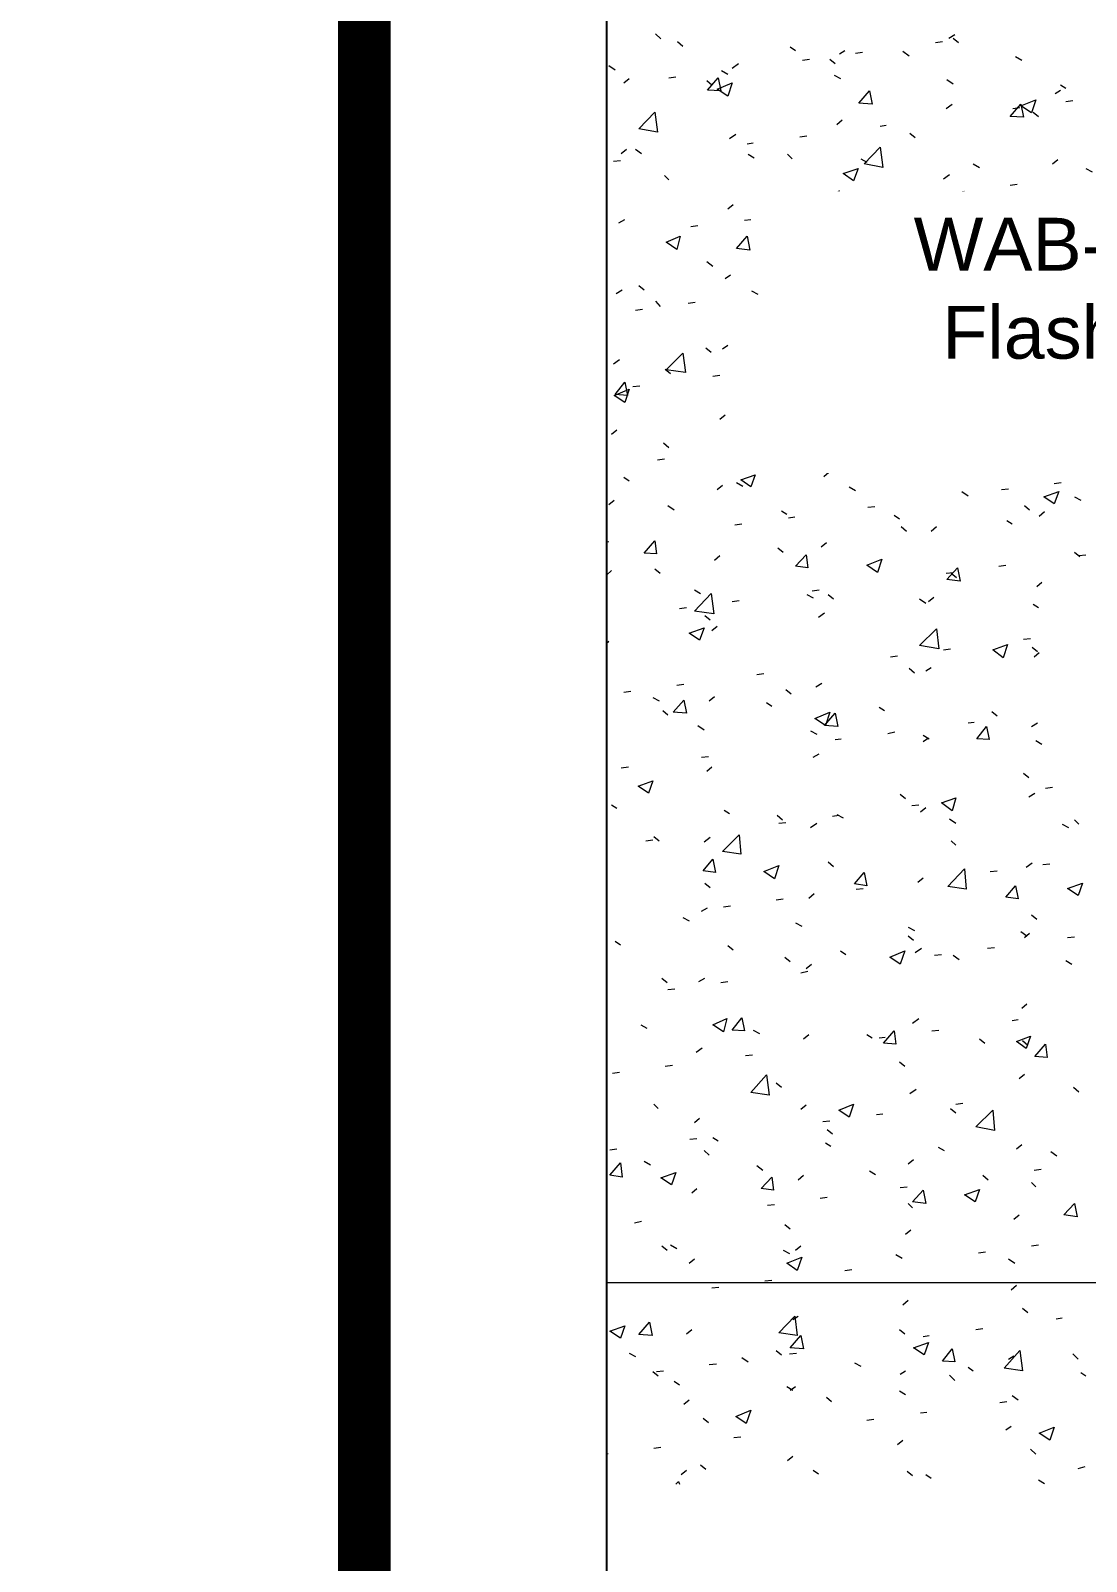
# Model space of a CAD drawing. Header units: inches. Extents: x -257 to 21868, y -296 to 108.
# Drawn here: x -2.92 to 5.08, y 9.29 to 20.89 of the extents above; entities that cross this region are included whole.
import ezdxf
from ezdxf import colors
from ezdxf.entities.mleader import LeaderData, LeaderLine
from ezdxf.enums import TextEntityAlignment as Align
from ezdxf.math import Vec2, Vec3

# ---------------------------------------------------------------- set-up
doc = ezdxf.new("R2010")
doc.units = ezdxf.units.IN
doc.header["$MEASUREMENT"] = 0
doc.layers.get('Defpoints').update_dxf_attribs({"color": 3})
doc.layers.add('NSE-Border', color=156, linetype='Continuous', plot=False)
for name, color, linetype, lineweight in [('NSE-By_Others', 8, 'Continuous', 0), ('NSE-Call-Outs', 171, 'Continuous', 13), ('NSE-Elev-Title', 51, 'Continuous', 40)]:
    doc.layers.add(name, color=color, linetype=linetype, lineweight=lineweight)
doc.layers.add('NSE-Detail Border', color=7, linetype='Continuous')
doc.styles.add('004 - NSSM - Standard', font='arial.ttf', dxfattribs={"height": 0.4})
doc.styles.add('008 - NSSM - Standard', font='arial.ttf', dxfattribs={"height": 0.8})

# ---------------------------------------------------------------- blocks, each defined once
blk = doc.blocks.new('*U11')
at = {"layer": 'NSE-Border', "ltscale": 0.0625, "const_width": 0.1}
blk.add_lwpolyline([(0, 0), (8.1719, 0), (8.1719, 11.3125), (0, 11.3125)], close=True, dxfattribs=at)
at = {"layer": 'Defpoints', "style": '008 - NSSM - Standard'}
blk.add_attdef('DETAIL_NUMBER', text='', height=0.1625, dxfattribs=at).set_placement((0.6562, 0.5668), align=Align.MIDDLE_CENTER)
at = {"layer": 'NSE-Elev-Title', "style": '004 - NSSM - Standard'}
for tag, p in [('DETAIL_DESCRIPTION', (1, 0.6293)), ('ARCH_REF', (1.8042, 0.4043))]:
    blk.add_attdef(tag, p, '', height=0.1, dxfattribs=at)
blk = doc.blocks.new('*U20')
blk.add_wipeout([(12, 4), (12, -24.975), (0, -24.975), (0, 4)])
at = {"layer": 'Defpoints', "transparency": 33554457}
blk.add_lwpolyline([(0, 4), (12, 4), (12, -24.975), (0, -24.975)], close=True, dxfattribs=at)

msp = doc.modelspace()

# ---------------------------------------------------------------- linework, layer by layer
at = {"layer": 'NSE-By_Others'}
for points in [[(-0.2872, 20.81579), (-0.23387, 20.82246)], [(-0.0472, 20.80246), (-0.0072, 20.83579)], [(0.26613, 20.86912), (0.3128, 20.84246)], [(1.12613, 20.83579), (1.16613, 20.80912)], [(1.8128, 20.86246), (1.8528, 20.82246)], [(1.97947, 20.80246), (2.01947, 20.76912)], [(2.8328, 20.76246), (2.8728, 20.73579)], [(3.9328, 20.79579), (3.98613, 20.80246)], [(4.0328, 20.82912), (4.07947, 20.85579)], [(4.06613, 20.82912), (4.10613, 20.79579)], [(-0.2472, 20.69579), (-0.20053, 20.66246)], [(0.60613, 20.65579), (0.6528, 20.62912)], [(0.87947, 20.70246), (0.91947, 20.66246)], [(2.92613, 20.66246), (2.97947, 20.66912)], [(3.1328, 20.66912), (3.1728, 20.63579)], [(3.20613, 20.70912), (3.24613, 20.73579)], [(3.32613, 20.71579), (3.37947, 20.72246)], [(3.68613, 20.72912), (3.7328, 20.69579)], [(4.53947, 20.68912), (4.58613, 20.66246)], [(-0.05387, 20.54246), (-0.01387, 20.50246)], [(1.45947, 20.62246), (1.50613, 20.58912)], [(1.5728, 20.48912), (1.6128, 20.52246)], [(1.9128, 20.52912), (1.96613, 20.53579)], [(2.3128, 20.58246), (2.35947, 20.55579)], [(2.3928, 20.60246), (2.43947, 20.63579)], [(3.16613, 20.54912), (3.2128, 20.52246)], [(1.30613, 20.44912), (1.35947, 20.45579)], [(2.19947, 20.50912), (2.23947, 20.47579)], [(4.01947, 20.51579), (4.06613, 20.48246)], [(4.83947, 20.40912), (4.87947, 20.43579)], [(4.87947, 20.47579), (4.91947, 20.44912)], [(-0.05387, 20.27579), (-0.02053, 20.30246)], [(0.73947, 20.36912), (0.78613, 20.40246)], [(0.90613, 20.39579), (0.95947, 20.40246)], [(1.26613, 20.34912), (1.30613, 20.31579)], [(4.0128, 20.29579), (4.05947, 20.32912)], [(4.51947, 20.29579), (4.5728, 20.30246)], [(4.91947, 20.34912), (4.9728, 20.35579)], [(-2.47387, 20.27579), (1.0728, 20.27579), (1.0728, 11.40246)], [(-2.47387, 20.26912), (1.0728, 20.26912)], [(0.04613, 11.40246), (0.04613, 20.27579)], [(0.41947, 11.40246), (0.41947, 20.27579)], [(0.79947, 11.40246), (0.79947, 20.27579)], [(3.18613, 20.17579), (3.22613, 20.20912)], [(4.6728, 20.26912), (4.7128, 20.23579)], [(2.3728, 20.06912), (2.41947, 20.10246)], [(2.90613, 20.08246), (2.95947, 20.08912)], [(3.5128, 20.16246), (3.55947, 20.16912)], [(3.73947, 20.10912), (3.77947, 20.07579)], [(1.5528, 19.95579), (1.5928, 19.98912)], [(1.65947, 19.98912), (1.70613, 19.95579)], [(2.50613, 20.02912), (2.5528, 20.03579)], [(2.5128, 19.94912), (2.55947, 19.92246)], [(2.8128, 19.94912), (2.84613, 19.91579)], [(-2.47387, 19.88912), (1.0728, 19.88912)], [(1.4928, 19.89579), (1.54613, 19.90246)], [(3.36613, 19.91579), (3.4128, 19.88912)], [(4.21947, 19.87579), (4.26613, 19.84912)], [(4.81947, 19.87579), (4.85947, 19.90912)], [(5.0728, 19.84246), (5.11947, 19.81579)], [(1.87947, 19.78912), (1.9128, 19.75579)], [(3.9928, 19.76246), (4.03947, 19.79579)], [(4.49947, 19.71579), (4.5528, 19.72246)], [(3.16613, 19.64246), (3.20613, 19.67579)], [(4.09947, 19.66246), (4.1528, 19.66912)], [(-2.47387, 19.51579), (1.0728, 19.51579)], [(2.35947, 19.53579), (2.39947, 19.56912)], [(3.08613, 19.52912), (3.13947, 19.53579)], [(1.5328, 19.42912), (1.57947, 19.45579)], [(2.07947, 19.40246), (2.1328, 19.40912)], [(2.48613, 19.44912), (2.5328, 19.45579)], [(4.79947, 19.34246), (4.83947, 19.37579)], [(1.0728, 19.26912), (1.12613, 19.27579)], [(3.9728, 19.22912), (4.01947, 19.26246)], [(4.6128, 19.31579), (4.64613, 19.28246)], [(-2.47387, 19.14246), (1.0728, 19.14246)], [(1.34613, 19.16912), (1.3928, 19.14246)], [(2.19947, 19.13579), (2.24613, 19.10246)], [(3.14613, 19.10912), (3.18613, 19.14246)], [(3.67947, 19.15579), (3.7128, 19.11579)], [(4.68613, 19.16912), (4.73947, 19.17579)], [(2.33947, 19.00912), (2.37947, 19.03579)], [(3.0528, 19.09579), (3.09947, 19.06912)], [(3.67947, 19.03579), (3.7328, 19.04246)], [(3.9128, 19.06246), (3.9528, 19.02912)], [(4.07947, 19.08912), (4.1328, 19.09579)], [(4.76613, 19.02246), (4.80613, 18.99579)], [(1.5128, 18.89579), (1.55947, 18.92246)], [(1.68613, 18.95579), (1.72613, 18.92246)], [(2.53947, 18.91579), (2.58613, 18.88912)], [(2.66613, 18.90246), (2.71947, 18.90912)], [(2.74613, 18.99579), (2.77947, 18.95579)], [(4.9928, 18.96246), (5.0328, 18.92912)], [(1.8128, 18.83579), (1.84613, 18.79579)], [(2.05947, 18.82246), (2.1128, 18.82912)], [(3.3928, 18.88246), (3.43947, 18.85579)], [(4.05947, 18.80246), (4.09947, 18.76912)], [(4.24613, 18.84246), (4.2928, 18.81579)], [(4.77947, 18.80912), (4.81947, 18.84246)], [(-2.47387, 18.76912), (1.0728, 18.76912)], [(1.65947, 18.76912), (1.7128, 18.77579)], [(3.95947, 18.69579), (3.99947, 18.72912)], [(3.12613, 18.57579), (3.16613, 18.60912), (3.12613, 18.64246)], [(2.1928, 18.48246), (2.2328, 18.44912)], [(2.31947, 18.47579), (2.35947, 18.50246)], [(3.65947, 18.45579), (3.7128, 18.46246)], [(4.26613, 18.53579), (4.31947, 18.54246)], [(-2.47387, 18.38912), (1.0728, 18.38912)], [(1.25947, 18.32246), (1.29947, 18.28912)], [(1.4928, 18.36246), (1.53947, 18.39579)], [(1.88613, 18.32246), (1.92613, 18.28912)], [(3.25947, 18.40246), (3.3128, 18.40912)], [(2.24613, 18.26912), (2.29947, 18.27579)], [(2.73947, 18.28246), (2.77947, 18.25579)], [(3.5928, 18.24912), (3.6328, 18.21579)], [(4.44613, 18.20912), (4.4928, 18.18246)], [(4.6728, 18.24246), (4.7128, 18.20912)], [(4.75947, 18.27579), (4.79947, 18.30912)], [(1.23947, 18.13579), (1.2928, 18.14246)], [(1.63947, 18.18912), (1.6928, 18.19579)], [(3.93947, 18.16246), (3.97947, 18.19579)], [(-2.47387, 18.01579), (1.0728, 18.01579)], [(2.29947, 17.94246), (2.33947, 17.97579)], [(3.10613, 18.04246), (3.14613, 18.07579)], [(3.73947, 18.08246), (3.77947, 18.04912)], [(4.8528, 18.03579), (4.90613, 18.04246)], [(1.47947, 17.82912), (1.51947, 17.86246)], [(2.80613, 17.92246), (2.84613, 17.88912)], [(3.84613, 17.90246), (3.8928, 17.90912)], [(1.8728, 17.76246), (1.9128, 17.72912)], [(2.83947, 17.76912), (2.88613, 17.77579)], [(3.23947, 17.82246), (3.2928, 17.82912)], [(4.73947, 17.74246), (4.77947, 17.77579)], [(-2.47387, 17.64246), (1.0728, 17.64246)], [(1.82613, 17.63579), (1.87947, 17.64246)], [(3.91947, 17.62912), (3.95947, 17.66246)], [(1.21947, 17.55579), (1.2728, 17.56246)], [(3.08613, 17.50912), (3.12613, 17.54246)], [(1.5728, 17.50246), (1.6128, 17.47579)], [(2.27947, 17.40912), (2.31947, 17.44246)], [(2.42613, 17.46246), (2.4728, 17.43579)], [(3.27947, 17.42912), (3.32613, 17.40246)], [(4.1328, 17.39579), (4.17947, 17.36246)], [(4.4328, 17.40912), (4.48613, 17.41579)], [(4.8328, 17.45579), (4.88613, 17.46246)], [(1.0728, 17.30912), (1.09947, 17.29579)], [(1.45947, 17.29579), (1.49947, 17.32912)], [(1.90613, 17.28912), (1.9528, 17.25579)], [(3.41947, 17.27579), (3.4728, 17.28246)], [(4.60613, 17.28912), (4.64613, 17.25579)], [(4.98613, 17.35579), (5.0328, 17.32912)], [(-2.47387, 17.26912), (1.0728, 17.26912)], [(2.76613, 17.24912), (2.80613, 17.22246)], [(2.81947, 17.19579), (2.86613, 17.20246)], [(3.61947, 17.21579), (3.65947, 17.18912)], [(4.4728, 17.17579), (4.5128, 17.14912)], [(4.71947, 17.20912), (4.75947, 17.24246)], [(2.4128, 17.14246), (2.46613, 17.14912)], [(3.6728, 17.12912), (3.7128, 17.09579)], [(3.89947, 17.09579), (3.93947, 17.12912)], [(1.40613, 17.00912), (1.45947, 17.01579)], [(2.73947, 16.96912), (2.77947, 16.93579)], [(3.06613, 16.97579), (3.10613, 17.00912)], [(4.98613, 16.93579), (5.02613, 16.90246)], [(-2.47387, 16.88912), (1.0728, 16.88912)], [(2.25947, 16.87579), (2.29947, 16.90912)], [(4.4128, 16.82912), (4.46613, 16.83579)], [(5.01947, 16.90912), (5.0728, 16.91579)], [(1.43947, 16.76246), (1.47947, 16.79579)], [(1.80613, 16.80912), (1.84613, 16.77579)], [(4.0128, 16.77579), (4.06613, 16.78246)], [(4.0528, 16.77579), (4.0928, 16.74246)], [(4.69947, 16.67579), (4.73947, 16.70912)], [(1.2528, 16.68912), (1.29947, 16.66246)], [(2.10613, 16.64912), (2.1528, 16.62246)], [(2.95947, 16.61579), (3.00613, 16.58912)], [(2.99947, 16.64246), (3.0528, 16.64912)], [(3.11947, 16.61579), (3.15947, 16.58246)], [(3.8128, 16.58246), (3.85947, 16.54912)], [(3.87947, 16.56246), (3.91947, 16.59579)], [(-2.47387, 16.51579), (1.0728, 16.51579)], [(1.9928, 16.50912), (2.04613, 16.51579)], [(2.3928, 16.56246), (2.44613, 16.56912)], [(3.04613, 16.44246), (3.0928, 16.47579)], [(4.6728, 16.54246), (4.7128, 16.51579)], [(2.18613, 16.45579), (2.22613, 16.42246)], [(2.23947, 16.34246), (2.27947, 16.37579)], [(1.2528, 16.29579), (1.2928, 16.26246)], [(1.41947, 16.22912), (1.45947, 16.26246)], [(4.59947, 16.27579), (4.6528, 16.28246)], [(-2.47387, 16.14246), (1.0728, 16.14246)], [(3.5928, 16.14246), (3.64613, 16.14912)], [(3.9928, 16.19579), (4.04613, 16.20246)], [(4.66613, 16.21579), (4.70613, 16.18246)], [(4.67947, 16.14246), (4.71947, 16.17579)], [(2.57947, 16.00912), (2.6328, 16.01579)], [(3.7328, 16.05579), (3.7728, 16.02246)], [(3.85947, 16.03579), (3.89947, 16.06246)], [(1.9728, 15.92912), (2.02613, 15.93579)], [(2.79947, 15.89579), (2.83947, 15.86246)], [(3.02613, 15.91579), (3.0728, 15.94246)], [(-2.47387, 15.76912), (1.0728, 15.76912)], [(1.5728, 15.87579), (1.62613, 15.88246)], [(1.7928, 15.83579), (1.83947, 15.80912)], [(2.21947, 15.80912), (2.25947, 15.84246)], [(2.6528, 15.79579), (2.6928, 15.76912)], [(1.27947, 15.65579), (1.32613, 15.62912)], [(1.39947, 15.69579), (1.43947, 15.72912)], [(1.86613, 15.73579), (1.90613, 15.70246)], [(3.50613, 15.76246), (3.54613, 15.73579)], [(4.35947, 15.72912), (4.39947, 15.69579)], [(2.1328, 15.62246), (2.17947, 15.58912)], [(2.98613, 15.58246), (3.0328, 15.55579)], [(3.5728, 15.56246), (3.62613, 15.57579)], [(3.83947, 15.54912), (3.88613, 15.52246)], [(4.17947, 15.64246), (4.22613, 15.64912)], [(4.65947, 15.61579), (4.70613, 15.64246)], [(3.1728, 15.51579), (3.21947, 15.52246)], [(3.83947, 15.50246), (3.87947, 15.52912)], [(4.6928, 15.50912), (4.73947, 15.48246)], [(-2.47387, 15.38912), (1.0728, 15.38912)], [(1.5528, 15.30246), (1.60613, 15.30912)], [(2.15947, 15.38246), (2.2128, 15.38912)], [(2.19947, 15.27579), (2.23947, 15.30912)], [(3.00613, 15.38246), (3.0528, 15.40912)], [(1.1528, 15.24912), (1.20613, 15.25579)], [(1.37947, 15.16246), (1.41947, 15.19579)], [(4.59947, 15.26246), (4.63947, 15.22912)], [(3.66613, 15.10246), (3.70613, 15.06912)], [(4.63947, 15.08246), (4.68613, 15.10912)], [(4.76613, 15.14912), (4.81947, 15.15579)], [(-2.47387, 15.01579), (1.0728, 15.01579)], [(1.47947, 15.02246), (1.51947, 14.99579)], [(2.3328, 14.98246), (2.3728, 14.95579)], [(3.7528, 15.01579), (3.80613, 15.02246)], [(3.81947, 14.96912), (3.85947, 15.00246)], [(2.7328, 14.94246), (2.7728, 14.90912)], [(2.74613, 14.88246), (2.79947, 14.88912)], [(2.98613, 14.84912), (3.0328, 14.88246)], [(3.1528, 14.93579), (3.19947, 14.94246)], [(3.18613, 14.94912), (3.2328, 14.92246)], [(4.03947, 14.91579), (4.08613, 14.88246)], [(4.8928, 14.87579), (4.93947, 14.84912)], [(4.98613, 14.90912), (5.01947, 14.87579)], [(1.73947, 14.74912), (1.7928, 14.75579)], [(1.79947, 14.78246), (1.83947, 14.74912)], [(2.17947, 14.74246), (2.22613, 14.77579)], [(4.0528, 14.74912), (4.08613, 14.71579)], [(-2.47387, 14.64246), (1.0728, 14.64246)], [(1.0728, 14.68246), (1.09947, 14.71579), (1.11947, 14.61579), (1.0728, 14.61579)], [(1.1328, 14.66912), (1.18613, 14.67579)], [(1.35947, 14.63579), (1.39947, 14.66246)], [(3.11947, 14.58912), (3.15947, 14.55579)], [(4.34613, 14.51579), (4.39947, 14.52246)], [(4.61947, 14.54912), (4.66613, 14.58246)], [(4.74613, 14.56912), (4.79947, 14.57579)], [(2.18613, 14.42912), (2.22613, 14.39579)], [(3.3328, 14.38246), (3.38613, 14.38912)], [(3.79947, 14.43579), (3.83947, 14.46912)], [(-2.47387, 14.26912), (1.0728, 14.26912)], [(1.2528, 14.26912), (1.2928, 14.23579)], [(2.72613, 14.30246), (2.77947, 14.30912)], [(2.9728, 14.31579), (3.0128, 14.34912)], [(1.16613, 14.20246), (1.2128, 14.17579)], [(2.01947, 14.16912), (2.06613, 14.14246)], [(2.15947, 14.21579), (2.20613, 14.24246)], [(2.32613, 14.24912), (2.37947, 14.25579)], [(4.65947, 14.18912), (4.69947, 14.15579)], [(1.31947, 14.11579), (1.3728, 14.12246)], [(1.33947, 14.10246), (1.37947, 14.12912)], [(2.8728, 14.12912), (2.91947, 14.10246)], [(3.72613, 14.09579), (3.7728, 14.06912)], [(3.72613, 14.02912), (3.76613, 13.99579)], [(4.57947, 14.06246), (4.62613, 14.02912)], [(4.60613, 14.01579), (4.64613, 14.04912)], [(1.50613, 13.98912), (1.54613, 13.96246)], [(2.35947, 13.95579), (2.39947, 13.92246)], [(3.2128, 13.91579), (3.2528, 13.88912)], [(3.77947, 13.90246), (3.82613, 13.93579)], [(4.32613, 13.93579), (4.37947, 13.94246)], [(4.9328, 14.01579), (4.98613, 14.02246)], [(-2.47387, 13.88912), (1.0728, 13.88912)], [(2.7928, 13.86912), (2.8328, 13.83579)], [(2.9528, 13.78246), (2.9928, 13.81579)], [(3.92613, 13.88246), (3.97947, 13.88912)], [(4.06613, 13.88246), (4.1128, 13.84912)], [(4.91947, 13.84246), (4.96613, 13.81579)], [(1.85947, 13.70912), (1.89947, 13.67579)], [(2.13947, 13.68246), (2.18613, 13.70912)], [(2.30613, 13.67579), (2.35947, 13.68246)], [(2.9128, 13.74912), (2.96613, 13.76246)], [(1.31947, 13.56912), (1.35947, 13.60246)], [(1.90613, 13.62246), (1.95947, 13.62912)], [(-2.47387, 13.51579), (1.0728, 13.51579)], [(4.58613, 13.48246), (4.62613, 13.51579)], [(1.69947, 13.35579), (1.74613, 13.32912)], [(3.75947, 13.36912), (3.80613, 13.40246)], [(4.5128, 13.38912), (4.55947, 13.39579)], [(2.5528, 13.31579), (2.59947, 13.28912)], [(2.9328, 13.24912), (2.9728, 13.28246)], [(3.4128, 13.28246), (3.4528, 13.25579)], [(3.50613, 13.25579), (3.5528, 13.26246)], [(3.90613, 13.30912), (3.95947, 13.31579)], [(4.26613, 13.24912), (4.30613, 13.21579)], [(4.5928, 13.23579), (4.6328, 13.20246)], [(-2.47387, 13.14246), (1.0728, 13.14246)], [(2.11947, 13.14912), (2.16613, 13.18246)], [(2.4928, 13.12246), (2.54613, 13.12912)], [(1.29947, 13.03579), (1.34613, 13.06912)], [(1.48613, 12.98912), (1.53947, 12.99579)], [(1.88613, 13.04246), (1.93947, 13.04912)], [(3.65947, 13.07579), (3.69947, 13.04246)], [(2.72613, 12.91579), (2.76613, 12.88246)], [(4.56613, 12.94912), (4.60613, 12.98246)], [(4.97947, 12.88246), (5.01947, 12.84912)], [(-2.47387, 12.76912), (1.0728, 12.76912)], [(1.79947, 12.75579), (1.8328, 12.72246)], [(3.73947, 12.83579), (3.78613, 12.86912)], [(4.08613, 12.75579), (4.13947, 12.76246)], [(2.10613, 12.61579), (2.14613, 12.64912)], [(2.9128, 12.71579), (2.9528, 12.74912)], [(3.48613, 12.67579), (3.5328, 12.68246)], [(4.04613, 12.72246), (4.08613, 12.68912)], [(1.27947, 12.50246), (1.32613, 12.53579)], [(1.3928, 12.53579), (1.4328, 12.50912)], [(3.07947, 12.62246), (3.1328, 12.62912)], [(3.1128, 12.56246), (3.1528, 12.52912)], [(1.46613, 12.40912), (1.51947, 12.41579)], [(2.0728, 12.48912), (2.12613, 12.49579)], [(2.24613, 12.50246), (2.28613, 12.47579)], [(3.09947, 12.46246), (3.13947, 12.43579)], [(3.9528, 12.42912), (3.99947, 12.40246)], [(4.54613, 12.41579), (4.58613, 12.44912)], [(-2.47387, 12.38912), (1.0728, 12.38912)], [(1.0728, 12.35579), (1.11947, 12.36246)], [(1.72613, 12.32246), (1.7728, 12.29579)], [(2.17947, 12.40246), (2.21947, 12.36912)], [(3.72613, 12.30246), (3.76613, 12.33579)], [(4.80613, 12.39579), (4.8528, 12.36246)], [(1.24613, 12.24246), (1.28613, 12.20912)], [(2.57947, 12.28912), (2.62613, 12.25579)], [(2.8928, 12.18246), (2.9328, 12.21579)], [(3.4328, 12.24912), (3.47947, 12.22246)], [(4.2928, 12.21579), (4.3328, 12.18246)], [(4.67947, 12.25579), (4.7328, 12.26246)], [(2.08613, 12.08246), (2.12613, 12.11579)], [(3.66613, 12.12246), (3.71947, 12.12912)], [(4.65947, 12.16246), (4.6928, 12.12912)], [(-2.47387, 12.01579), (1.0728, 12.01579)], [(1.25947, 11.96912), (1.30613, 12.00246)], [(2.65947, 11.98912), (2.7128, 11.99579)], [(3.05947, 12.04246), (3.1128, 12.04912)], [(3.72613, 12.00246), (3.75947, 11.96912)], [(1.6528, 11.85579), (1.70613, 11.86912)], [(2.7928, 11.84246), (2.8328, 11.80912)], [(4.52613, 11.88246), (4.56613, 11.91579)], [(1.0728, 11.78246), (1.09947, 11.78912)], [(1.0728, 11.72246), (1.1128, 11.69579)], [(3.70613, 11.76912), (3.74613, 11.80246)], [(-2.47387, 11.64246), (1.0728, 11.64246)], [(1.85947, 11.68246), (1.89947, 11.64912)], [(1.92613, 11.68912), (1.9728, 11.66246)], [(2.77947, 11.64912), (2.82613, 11.62246)], [(2.8728, 11.64912), (2.9128, 11.68246)], [(3.6328, 11.61579), (3.67947, 11.58912)], [(4.25947, 11.62912), (4.3128, 11.63579)], [(4.65947, 11.68246), (4.7128, 11.68912)], [(2.06613, 11.54912), (2.10613, 11.58246)], [(3.24613, 11.49579), (3.29947, 11.50246)], [(4.48613, 11.58246), (4.5328, 11.54912)], [(24.18613, 11.40246), (-2.47387, 11.40246)], [(-0.0072, 11.36246), (0.0328, 11.32912)], [(1.24613, 11.43579), (1.28613, 11.46912)], [(2.23947, 11.36246), (2.2928, 11.36912)], [(2.63947, 11.41579), (2.6928, 11.42246)], [(4.50613, 11.34912), (4.54613, 11.38246)], [(0.4128, 11.31579), (0.4528, 11.34912)], [(3.68613, 11.23579), (3.72613, 11.26912)], [(0.62613, 11.14912), (0.67947, 11.15579)], [(1.2328, 11.22912), (1.27947, 11.23579)], [(2.8528, 11.12246), (2.8928, 11.14912)], [(4.5928, 11.20912), (4.6328, 11.17579)], [(4.84613, 11.12912), (4.8928, 11.13579)], [(0.22613, 11.09579), (0.2728, 11.10246)], [(2.04613, 11.01579), (2.08613, 11.04912)], [(3.65947, 11.04912), (3.69947, 11.01579)], [(4.23947, 11.04912), (4.2928, 11.05579)], [(-0.09387, 10.94246), (-0.0472, 10.91579)], [(0.75947, 10.90912), (0.80613, 10.87579)], [(1.22613, 10.90246), (1.26613, 10.93579)], [(3.83947, 10.99579), (3.88613, 11.00246)], [(0.3928, 10.78246), (0.4328, 10.81579)], [(1.6128, 10.86912), (1.65947, 10.84246)], [(2.21947, 10.78246), (2.2728, 10.78912)], [(2.46613, 10.83579), (2.5128, 10.80246)], [(2.72613, 10.88912), (2.76613, 10.85579)], [(2.82613, 10.86246), (2.87947, 10.86912)], [(3.31947, 10.79579), (3.36613, 10.76912)], [(4.48613, 10.82246), (4.52613, 10.84912)], [(4.9728, 10.86246), (5.0128, 10.82246)], [(0.24613, 10.72912), (0.28613, 10.69579)], [(1.09947, 10.68912), (1.13947, 10.66246)], [(1.7928, 10.72912), (1.8328, 10.69579)], [(1.81947, 10.72912), (1.8728, 10.73579)], [(3.66613, 10.70912), (3.70613, 10.73579)], [(4.03947, 10.70246), (4.07947, 10.66246)], [(4.17947, 10.76246), (4.21947, 10.73579)], [(5.0328, 10.72246), (5.0728, 10.69579)], [(0.80613, 10.59579), (0.85947, 10.60246)], [(0.85947, 10.56912), (0.89947, 10.53579)], [(1.9528, 10.65579), (1.9928, 10.62912)], [(2.80613, 10.61579), (2.8528, 10.58912)], [(2.8328, 10.58912), (2.8728, 10.61579)], [(3.65947, 10.58246), (3.70613, 10.55579)], [(-0.20053, 10.46246), (-0.1472, 10.46912)], [(0.20613, 10.51579), (0.2528, 10.52246)], [(2.02613, 10.48246), (2.06613, 10.51579)], [(3.10613, 10.53579), (3.14613, 10.50246)], [(4.41947, 10.49579), (4.4728, 10.50246)], [(4.5128, 10.54912), (4.55947, 10.51579)], [(-0.07387, 10.40912), (-0.03387, 10.37579)], [(1.20613, 10.36912), (1.24613, 10.40246)], [(2.1728, 10.37579), (2.2128, 10.34246)], [(3.4128, 10.36246), (3.46613, 10.36912)], [(3.81947, 10.41579), (3.86613, 10.42246)], [(0.3728, 10.24912), (0.4128, 10.28246)], [(1.23947, 10.21579), (1.27947, 10.18246)], [(2.40613, 10.22912), (2.45947, 10.23579)], [(3.64613, 10.17579), (3.68613, 10.20912)], [(4.46613, 10.28912), (4.50613, 10.31579)], [(0.43947, 10.09579), (0.48613, 10.06246)], [(1.39947, 10.09579), (1.4528, 10.10912)], [(1.79947, 10.14912), (1.8528, 10.15579)], [(2.8128, 10.05579), (2.8528, 10.08912)], [(4.6528, 10.14246), (4.6928, 10.10246)], [(0.30613, 10.05579), (0.34613, 10.02246)], [(0.38613, 9.96912), (0.43947, 9.97579)], [(1.2928, 10.05579), (1.33947, 10.02912)], [(2.00613, 9.94912), (2.04613, 9.98246)], [(2.1528, 10.02246), (2.1928, 9.98912)], [(3.00613, 9.98246), (3.04613, 9.95579)], [(3.71947, 9.97579), (3.75947, 9.94246)], [(5.0128, 9.99579), (5.06613, 10.00912)], [(-0.22053, 9.88912), (-0.1672, 9.89579)], [(1.07947, 9.87579), (1.0728, 9.87579), (1.18613, 9.91579), (1.1728, 9.87579)], [(1.96613, 9.87579), (1.98613, 9.89579), (1.9928, 9.87579)], [(3.85947, 9.94912), (3.89947, 9.92246)], [(4.7128, 9.90912), (4.75947, 9.88246)]]:
    msp.add_lwpolyline(points, dxfattribs=at)
for points in [[(-0.01387, 20.72912), (0.00613, 20.62912), (-0.0872, 20.63579)], [(0.11947, 20.38246), (-0.0272, 20.40246), (0.09947, 20.53579)], [(0.0928, 20.61579), (0.05947, 20.52246), (-0.02053, 20.57579)], [(1.13947, 20.62912), (1.1528, 20.52912), (1.05947, 20.53579)], [(2.28613, 20.52912), (2.30613, 20.42912), (2.20613, 20.43579)], [(2.3928, 20.48912), (2.35947, 20.38912), (2.27947, 20.44246)], [(3.4328, 20.42912), (3.4528, 20.32912), (3.3528, 20.33579)], [(4.57947, 20.32912), (4.59947, 20.22912), (4.49947, 20.23579)], [(4.6928, 20.36246), (4.65947, 20.26246), (4.57947, 20.31579)], [(1.82613, 20.11579), (1.68613, 20.14246), (1.80613, 20.26912)], [(3.5328, 19.84912), (3.3928, 19.87579), (3.5128, 20.00246)], [(3.34613, 19.84246), (3.3128, 19.74912), (3.2328, 19.80246)], [(1.35947, 19.42912), (1.37947, 19.32912), (1.27947, 19.33579)], [(1.99947, 19.32912), (1.9728, 19.22912), (1.8928, 19.28246)], [(2.50613, 19.32912), (2.52613, 19.22246), (2.42613, 19.23579)], [(3.6528, 19.22246), (3.6728, 19.12246), (3.57947, 19.13579)], [(4.29947, 19.20246), (4.2728, 19.10246), (4.1928, 19.15579)], [(4.79947, 19.12246), (4.81947, 19.02246), (4.72613, 19.03579)], [(2.95947, 18.68246), (2.92613, 18.58912), (2.84613, 18.64246)], [(2.03947, 18.29579), (1.8928, 18.31579), (2.01947, 18.44246)], [(1.57947, 18.22246), (1.59947, 18.12246), (1.50613, 18.12912)], [(1.6128, 18.16912), (1.57947, 18.06912), (1.49947, 18.12246)], [(2.72613, 18.12246), (2.74613, 18.02246), (2.6528, 18.02912)], [(3.74613, 18.02912), (3.59947, 18.04912), (3.72613, 18.18246)], [(3.9128, 18.04246), (3.87947, 17.94246), (3.79947, 17.99579)], [(3.8728, 18.02246), (3.8928, 17.92246), (3.79947, 17.92912)], [(5.02613, 17.92246), (5.03947, 17.82246), (4.94613, 17.82912)], [(2.56613, 17.52246), (2.5328, 17.42912), (2.45947, 17.48246)], [(4.86613, 17.39579), (4.8328, 17.30246), (4.7528, 17.35579)], [(1.22613, 17.00912), (1.1928, 16.90912), (1.1128, 16.96246)], [(1.80613, 17.02246), (1.81947, 16.92246), (1.72613, 16.92912)], [(2.9528, 16.91579), (2.96613, 16.81579), (2.8728, 16.82912)], [(3.52613, 16.88246), (3.4928, 16.78246), (3.4128, 16.83579)], [(4.09947, 16.81579), (4.11947, 16.71579), (4.01947, 16.72912)], [(2.2528, 16.46912), (2.10613, 16.48912), (2.2328, 16.62246)], [(2.17947, 16.36246), (2.14613, 16.26912), (2.06613, 16.32246)], [(3.95947, 16.20246), (3.8128, 16.22912), (3.93947, 16.35579)], [(4.47947, 16.23579), (4.44613, 16.13579), (4.36613, 16.19579)], [(2.02613, 15.81579), (2.04613, 15.71579), (1.94613, 15.72246)], [(3.1328, 15.72246), (3.09947, 15.62246), (3.01947, 15.67579)], [(3.1728, 15.71579), (3.1928, 15.61579), (3.0928, 15.62246)], [(4.31947, 15.61579), (4.33947, 15.51579), (4.24613, 15.52246)], [(1.7928, 15.20246), (1.75947, 15.10912), (1.67947, 15.16246)], [(4.08613, 15.07579), (4.05947, 14.97579), (3.97947, 15.03579)], [(2.45947, 14.64912), (2.31947, 14.66912), (2.44613, 14.79579)], [(2.24613, 14.60912), (2.26613, 14.50912), (2.1728, 14.52246)], [(2.74613, 14.56246), (2.7128, 14.46246), (2.6328, 14.51579)], [(3.3928, 14.50912), (3.4128, 14.40912), (3.31947, 14.42246)], [(4.16613, 14.38246), (4.02613, 14.40246), (4.1528, 14.53579)], [(4.53947, 14.40912), (4.55947, 14.30912), (4.46613, 14.32246)], [(5.04613, 14.42912), (5.0128, 14.33579), (4.9328, 14.38912)], [(1.39947, 14.04246), (1.36613, 13.94912), (1.28613, 14.00246)], [(3.69947, 13.91579), (3.66613, 13.81579), (3.58613, 13.86912)], [(1.31947, 13.50912), (1.33947, 13.40912), (1.24613, 13.41579)], [(2.3528, 13.40246), (2.32613, 13.30246), (2.24613, 13.35579)], [(2.46613, 13.40912), (2.48613, 13.30912), (2.3928, 13.31579)], [(3.61947, 13.30912), (3.6328, 13.20912), (3.53947, 13.21579)], [(4.6528, 13.26912), (4.61947, 13.17579), (4.54613, 13.22912)], [(4.76613, 13.20912), (4.77947, 13.10912), (4.68613, 13.11579)], [(2.6728, 12.82246), (2.5328, 12.84246), (2.6528, 12.97579)], [(3.3128, 12.75579), (3.27947, 12.65579), (3.19947, 12.70912)], [(4.37947, 12.55579), (4.23947, 12.58246), (4.36613, 12.70912)], [(1.54613, 12.30912), (1.55947, 12.20246), (1.46613, 12.21579)], [(1.96613, 12.23579), (1.9328, 12.14246), (1.8528, 12.19579)], [(2.6928, 12.20246), (2.70613, 12.10246), (2.6128, 12.11579)], [(3.83947, 12.10246), (3.85947, 12.00246), (3.75947, 12.01579)], [(4.26613, 12.10912), (4.2328, 12.01579), (4.1528, 12.06912)], [(4.98613, 12.00246), (5.00613, 11.90246), (4.90613, 11.91579)], [(2.91947, 11.59579), (2.88613, 11.49579), (2.80613, 11.54912)], [(1.17947, 11.26246), (1.0328, 11.28912), (1.15947, 11.41579), (1.15947, 11.40246)], [(0.61947, 11.20246), (0.63947, 11.10246), (0.53947, 11.10912)], [(2.88613, 11.00246), (2.74613, 11.02246), (2.86613, 11.14912)], [(1.57947, 11.07579), (1.54613, 10.98246), (1.46613, 11.03579)], [(1.76613, 11.10246), (1.78613, 11.00246), (1.68613, 11.00912)], [(2.9128, 11.00246), (2.9328, 10.90246), (2.8328, 10.90912)], [(3.87947, 10.94912), (3.84613, 10.85579), (3.76613, 10.90912)], [(4.05947, 10.90246), (4.07947, 10.80246), (3.98613, 10.80912)], [(4.5928, 10.73579), (4.4528, 10.75579), (4.5728, 10.88912)], [(0.2328, 10.56246), (0.19947, 10.46912), (0.11947, 10.52246)], [(2.5328, 10.43579), (2.49947, 10.33579), (2.41947, 10.38912)], [(4.8328, 10.30912), (4.79947, 10.20912), (4.71947, 10.26246)], [(-0.3072, 10.10246), (-0.2872, 10.00246), (-0.3872, 10.00912)], [(0.83947, 10.00246), (0.85947, 9.89579), (0.75947, 9.90912)]]:
    msp.add_lwpolyline(points, close=True, dxfattribs=at)

# ---------------------------------------------------------------- next in the draw order: block references
msp.add_blockref('*U20', (-10.56028, 32.02789))

# ---------------------------------------------------------------- next in the draw order: leaders
at = {"layer": 'NSE-Call-Outs'}
ml = msp.add_multileader_mtext('Standard', dxfattribs=at)
ml.set_content('WAB-3 Underlayment Under Flashing Not By Northshore Exteriors, Typical', color=256, style='004 - NSSM - Standard')
ml.set_leader_properties(color=256)
ml.build(insert=Vec2(0, 0))
ml.multileader.update_dxf_attribs({"dogleg_length": 1, "arrow_head_size": 0.4})
ctx = ml.context
ctx.base_point, ctx.char_height, ctx.arrow_head_size, ctx.landing_gap_size, ctx.plane_origin = Vec3(3.36598, 19.20916), 0.4, 0.4, 0.4, Vec3(11.88613, 20.90246)
ctx.text_align_type = 2
notes = []
notes.append((ctx, [(0, (1, 1, 0), (12.24756, 19.20916), (-1, 0), 1, [(0, [(11.88613, 20.90246)], 0, [])])]))
ctx.mtext.insert, ctx.mtext.width, ctx.mtext.alignment, ctx.mtext.flow_direction = Vec3(10.84756, 19.46795), 8, 3, 5
ctx.mtext.has_bg_fill, ctx.mtext.bg_color, ctx.mtext.bg_scale_factor, ctx.mtext.bg_transparency, ctx.mtext.use_window_bg_color = 1, -1027028792, 1.5, 0, 1
for ctx, leaders in notes:
    for number, flags, end, landing, length, lines in leaders:
        leader = LeaderData()
        leader.index, (leader.has_last_leader_line, leader.has_dogleg_vector, leader.attachment_direction) = number, flags
        leader.last_leader_point, leader.dogleg_vector, leader.dogleg_length = Vec3(end), Vec3(landing), length
        for number, points, colour, breaks in lines:
            line = LeaderLine()
            line.index, line.vertices, line.color, line.breaks = number, Vec3.list(points), colors.encode_raw_color(colour), breaks
            leader.lines.append(line)
        ctx.leaders.append(leader)

# ---------------------------------------------------------------- next in the draw order: block references
at = {"layer": 'NSE-Detail Border', "xscale": 4, "yscale": 4, "zscale": 4}
msp.add_blockref('*U11', (-0.39377, 0.25), dxfattribs=at)

doc.saveas('drawing.dxf')
